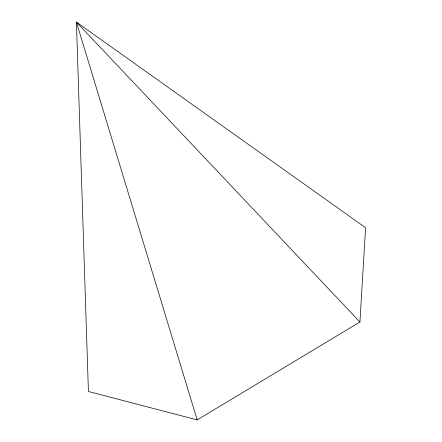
<?xml version="1.0" encoding="UTF-8"?>
<svg xmlns="http://www.w3.org/2000/svg" width="442" height="442" viewBox="0 0 442 442"><rect width="100%" height="100%" fill="white"/><g stroke="black" fill="none" stroke-linecap="round" stroke-linejoin="round"><path stroke-width="0.66" d="M359.926 322.014L365.589 227.74L76.411 22.1L88.417 391.485L197.182 419.9L359.926 322.014L76.411 22.1L76.681 23.454M76.411 22.1L197.182 419.9"/></g></svg>
